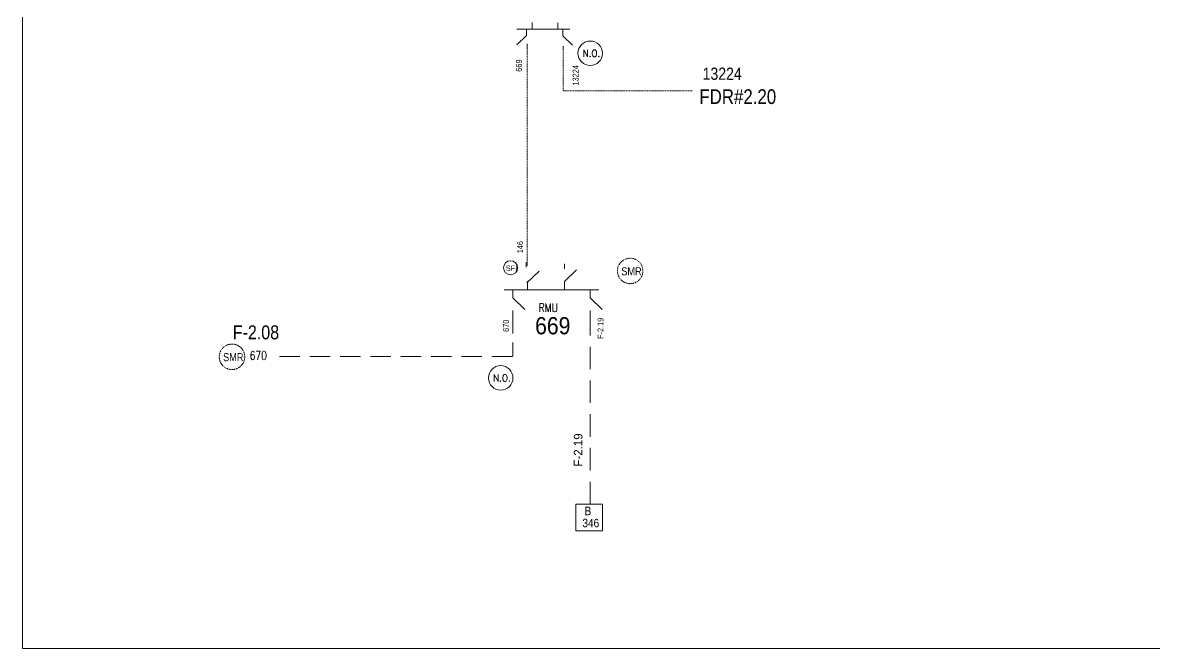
# Model space of a CAD drawing. Header units: metres. Extents: x 65984 to 144644, y -19036 to 23726.
# Drawn here: x 113793 to 114334, y 2058 to 2357 of the extents above; entities that cross this region are included whole.
import ezdxf
from ezdxf.enums import TextEntityAlignment as Align

# ---------------------------------------------------------------- set-up
doc = ezdxf.new("R2010")
doc.units = ezdxf.units.M
doc.header["$MEASUREMENT"] = 0
doc.linetypes.add('DGN Style 3', pattern=[0.013877, 0, -0.013877])
doc.linetypes.add('HIDDEN2', pattern=[2381.25, 1587.5, -793.75])
for name, color, linetype, lineweight in [('d_eos', 111, 'Continuous', 40), ('d_fco text', 95, 'Continuous', 40), ('d_switch', 95, 'Continuous', 40), ('d_ug cable', 95, 'Continuous', 40), ('d_ug main line', 95, 'Continuous', 40), ('GRID STATION 01', 7, 'Continuous', 40), ('Level 37', 7, 'Continuous', 0), ('O H MAIN FEEDER', 4, 'Continuous', 100), ('SW N O', 114, 'Continuous', 30)]:
    doc.layers.add(name, color=color, linetype=linetype, lineweight=lineweight)
doc.styles.add('Style-Arial', font='arial.ttf')
doc.styles.add('Style-ENGINEERING', font='ENGINEERING.shx')
doc.styles.add('Style-msdefault', font='msdefault.shx')
doc.styles.add('Style-STANDARD', font='STANDARD.shx')

# ---------------------------------------------------------------- blocks, each defined once
blk = doc.blocks.new('*U893')
at = {"layer": 'SW N O', "color": 3, "lineweight": 13}
blk.add_circle((0, 0), 16.8, dxfattribs=at)
at = {"layer": 'SW N O', "color": 3, "lineweight": 13, "style": 'Style-STANDARD'}
blk.add_text('N.O.', height=9.6, dxfattribs=at).set_placement((1.7, -0.2), align=Align.MIDDLE_CENTER)

msp = doc.modelspace()

# ---------------------------------------------------------------- linework, layer by layer
at = {"layer": 'd_eos', "color": 2, "linetype": 'Continuous', "lineweight": 13, "ltscale": 0.506023}
for p, q in [((114029.47, 2353.71), (114054.9, 2353.71)), ((114034.17, 2353.71), (114034.17, 2350.65)), ((114036.9, 2353.73), (114036.9, 2356.79)), ((114049.15, 2353.71), (114049.15, 2356.78)), ((114051.5, 2350.58), (114051.5, 2353.64)), ((114034.17, 2350.65), (114029.55, 2346.17)), ((114051.49, 2350.54), (114056.11, 2346.06)), ((114034.39, 2346.68), (114034.39, 2344.82))]:
    msp.add_line(p, q, dxfattribs=at)
at = {"layer": 'd_eos', "color": 2, "linetype": 'Continuous', "lineweight": 13, "ltscale": 0.45542}
msp.add_line((114051.6, 2343.88), (114051.6, 2345.56), dxfattribs=at)
at = {"layer": 'd_eos', "color": 7, "linetype": 'Continuous', "lineweight": 13, "ltscale": 0.587663}
for p, q in [((114033.96, 2239.97), (114033.96, 2242.29)), ((114052.25, 2239.18), (114052.25, 2241.51)), ((114027.57, 2219.29), (114027.57, 2216.96)), ((114064.59, 2219.29), (114064.59, 2216.96))]:
    msp.add_line(p, q, dxfattribs=at)
at = {"layer": 'd_eos', "color": 2, "linetype": 'Continuous', "lineweight": 13, "ltscale": 0.587663}
for p, q in [((114034.35, 2232.48), (114040.11, 2238.07)), ((114052.25, 2233.06), (114058.01, 2238.65)), ((114068.7, 2229.23), (114023.46, 2229.23)), ((114027.57, 2229.23), (114027.57, 2225.41)), ((114034.58, 2229.39), (114034.58, 2233.22)), ((114052.25, 2229.23), (114052.25, 2233.06)), ((114064.59, 2229.23), (114064.59, 2225.41)), ((114027.57, 2225.41), (114033.33, 2219.82)), ((114064.59, 2225.41), (114070.35, 2219.82))]:
    msp.add_line(p, q, dxfattribs=at)
at = {"layer": 'd_ug cable', "color": 80, "linetype": 'DGN Style 3', "lineweight": 13, "flags": 128}
for points in [[(114034.4, 2344.78), (114034.4, 2240.67)], [(114051.6, 2324.19), (114051.6, 2343.88)], [(114051.6, 2324.19), (114113.27, 2324.19)]]:
    msp.add_lwpolyline(points, dxfattribs=at)
at = {"layer": 'd_ug cable', "color": 2, "linetype": 'Continuous', "lineweight": 13}
msp.add_circle((114026.49, 2239.67), 3.37, dxfattribs=at)
at = {"layer": 'd_ug cable', "color": 2, "linetype": 'DGN Style 3', "lineweight": 13}
for centre in [(114083.68, 2238.18), (113893.39, 2197.16)]:
    msp.add_circle(centre, 6.09, dxfattribs=at)
at = {"layer": 'd_ug main line', "color": 80, "linetype": 'HIDDEN2', "lineweight": 13, "ltscale": 0.005481}
msp.add_lwpolyline([(114027.64, 2217.03), (114027.64, 2197.26)], dxfattribs=at)
at = {"layer": 'd_ug main line', "color": 80, "linetype": 'HIDDEN2', "lineweight": 13, "ltscale": 0.006767}
msp.add_lwpolyline([(114064.56, 2126.76), (114064.56, 2216.81)], dxfattribs=at)
at = {"layer": 'd_ug main line', "color": 80, "linetype": 'HIDDEN2', "lineweight": 13, "ltscale": 0.00609}
msp.add_lwpolyline([(114027.27, 2197.35), (113915.12, 2197.35)], dxfattribs=at)
at = {"layer": 'GRID STATION 01', "color": 80, "lineweight": 13, "ltscale": 0.379284, "flags": 128}
msp.add_lwpolyline([(114057.76, 2114.03), (114057.76, 2126.76), (114070.5, 2126.76), (114070.5, 2114.03)], close=True, dxfattribs=at)
at = {"layer": 'O H MAIN FEEDER', "color": 140, "linetype": 'Continuous', "lineweight": 13, "flags": 128}
msp.add_lwpolyline([(114931.27, 2057.89), (113793.33, 2057.89), (113793.33, 2794.44), (114931.27, 2794.44)], close=True, dxfattribs=at)

# ---------------------------------------------------------------- block references
at = {"layer": 'SW N O', "color": 3, "lineweight": 13, "xscale": 0.3489739526178559, "yscale": 0.3489739526178559, "zscale": 0.3489739526178559}
for p in [(114064.57, 2342.16), (114021.79, 2187.08)]:
    msp.add_blockref('*U893', p, dxfattribs=at)

# ---------------------------------------------------------------- texts
at = {"layer": 'd_fco text', "color": 1, "linetype": 'Continuous', "lineweight": 13, "style": 'Style-msdefault', "width": 0.82}
msp.add_text('SFI', height=2.542, rotation=359.9662, dxfattribs=at).set_placement((114024.26, 2238.22))
at = {"layer": 'd_switch', "color": 7, "linetype": 'Continuous', "lineweight": 13, "style": 'Style-ENGINEERING', "width": 0.857143}
for s, height, rotation, p in [('669', 2.821, 89.9925, (114031.92, 2333.36)), ('13224', 2.821, 89.9925, (114058.99, 2326.73)), ('13224', 5.855, 359.9925, (114118.32, 2329.48)), ('146', 2.821, 89.9925, (114032.47, 2246.62))]:
    msp.add_text(s, height=height, rotation=rotation, dxfattribs=at).set_placement(p)
at = {"layer": 'd_switch', "color": 55, "linetype": 'Continuous', "lineweight": 13, "style": 'Style-msdefault', "width": 0.857143}
msp.add_text('FDR#2.20', height=7.035, dxfattribs=at).set_placement((114116.7, 2324.96), align=Align.TOP_LEFT)
at = {"layer": 'd_switch', "color": 1, "linetype": 'Continuous', "lineweight": 30, "style": 'Style-ENGINEERING', "width": 0.857143}
for p in [(114079.42, 2239.93), (113889.13, 2198.91)]:
    msp.add_text('SMR', height=3.824, rotation=0.0026, dxfattribs=at).set_placement(p, align=Align.TOP_LEFT)
at = {"layer": 'd_switch', "color": 55, "linetype": 'Continuous', "lineweight": 13, "ltscale": 0.842211, "style": 'Style-ENGINEERING', "width": 0.857143}
msp.add_text('F-2.08', height=6.686, dxfattribs=at).set_placement((113915.9, 2212.19), align=Align.TOP_RIGHT)
at = {"layer": 'd_switch', "color": 7, "linetype": 'Continuous', "lineweight": 13, "style": 'Style-ENGINEERING', "width": 0.857143}
for s, p in [('670', (114022.93, 2214.93)), ('F-2.19', (114068.08, 2215.83))]:
    msp.add_text(s, height=2.821, rotation=90, dxfattribs=at).set_placement(p, align=Align.TOP_RIGHT)
at = {"layer": 'GRID STATION 01', "color": 7, "linetype": 'Continuous', "lineweight": 13, "style": 'Style-msdefault'}
msp.add_text('F-2.19', height=4.113, rotation=90, dxfattribs=at).set_placement((114056.74, 2160.6), align=Align.TOP_RIGHT)
at = {"layer": 'GRID STATION 01', "color": 80, "linetype": 'Continuous', "lineweight": 13, "style": 'Style-msdefault', "width": 0.888889}
for s, height, p in [('B', 4.04, (114065.07, 2125.55)), ('346', 4.039, (114068.86, 2119.76))]:
    msp.add_text(s, height=height, dxfattribs=at).set_placement(p, align=Align.TOP_RIGHT)
at = {"layer": 'Level 37', "color": 2, "linetype": 'Continuous', "lineweight": 13, "style": 'Style-STANDARD', "width": 0.854701}
for s, p in [('RMU', (114044.51, 2220.64)), ('670', (113905.95, 2197.81))]:
    msp.add_text(s, height=4.107, dxfattribs=at).set_placement(p, align=Align.MIDDLE_CENTER)
at = {"layer": 'Level 37', "color": 2, "linetype": 'Continuous', "lineweight": 13, "style": 'Style-Arial', "width": 0.88}
msp.add_text('669', height=8.226, dxfattribs=at).set_placement((114038.24, 2216.13), align=Align.TOP_LEFT)

doc.saveas('drawing.dxf')
